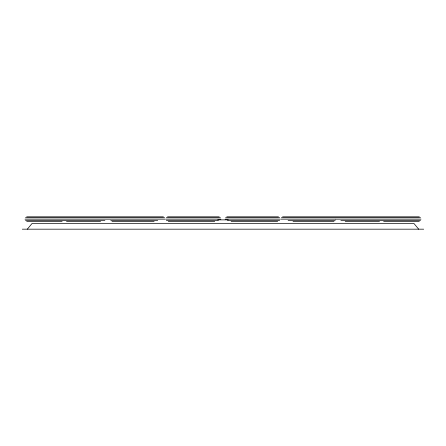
<?xml version="1.0" encoding="UTF-8"?>
<svg xmlns="http://www.w3.org/2000/svg" width="446" height="446" viewBox="0 0 446 446"><rect width="100%" height="100%" fill="white"/><g stroke="black" fill="none" stroke-linecap="round" stroke-linejoin="round"><path stroke-width="0.67" d="M27.317 229.177L32.106 223.424L413.894 223.424L418.683 229.177M26.693 216.823L163.414 216.823M167.545 216.823L219.203 216.823M226.797 216.823L278.455 216.823M282.586 216.823L419.307 216.823M25.478 217.709L164.63 217.709M166.33 217.709L220.424 217.709M225.576 217.709L279.67 217.709M281.37 217.709L420.522 217.709M25.015 219.142L109.911 219.142M110.313 219.142L165.092 219.142M165.862 219.142L220.887 219.142M225.113 219.142L280.138 219.142M280.908 219.142L335.687 219.142M335.894 219.142L420.985 219.142M217.732 219.872L228.268 219.872M25.478 220.575L104.91 220.575M110.775 220.575L157.728 220.575M166.33 220.575L218.417 220.575M227.488 220.575L279.664 220.575M288.105 220.575L335.225 220.575M340.867 220.575L420.522 220.575M26.693 221.461L62.117 221.461M66.499 221.461L100.579 221.461M111.991 221.461L154.138 221.461M168.276 221.461L214.732 221.461M231.134 221.461L277.668 221.461M293.011 221.461L334.009 221.461M345.193 221.461L379.513 221.461M383.638 221.461L419.307 221.461M22.3 229.177L423.7 229.177"/></g></svg>
